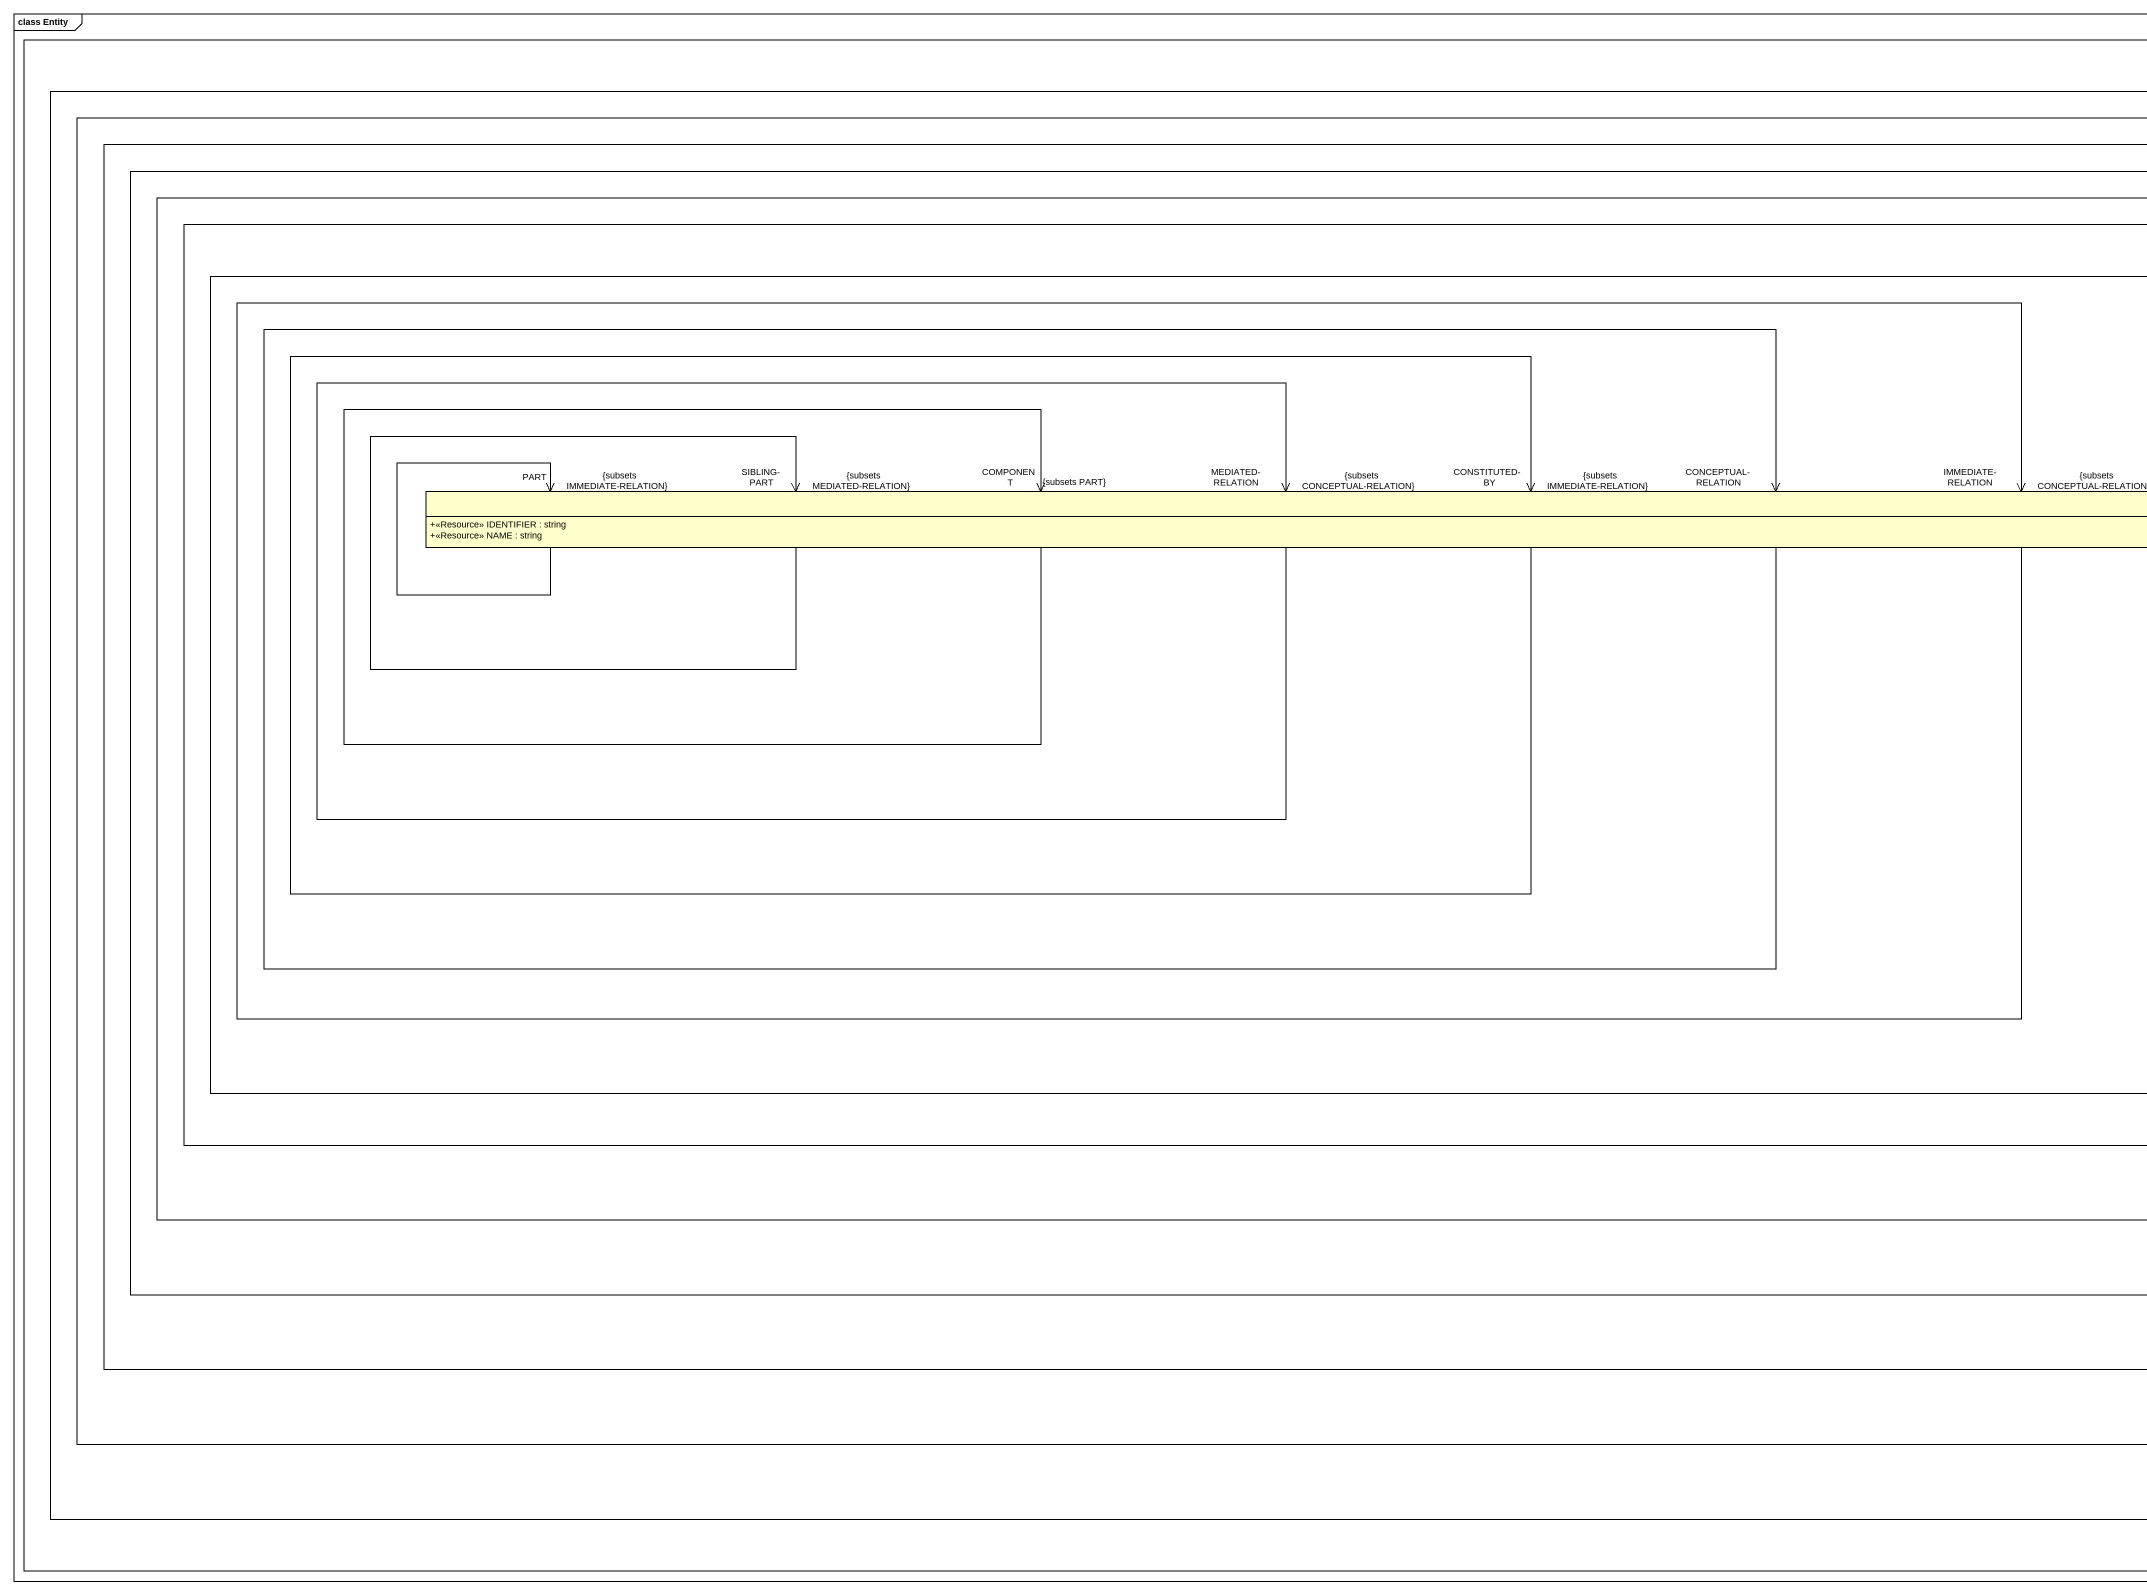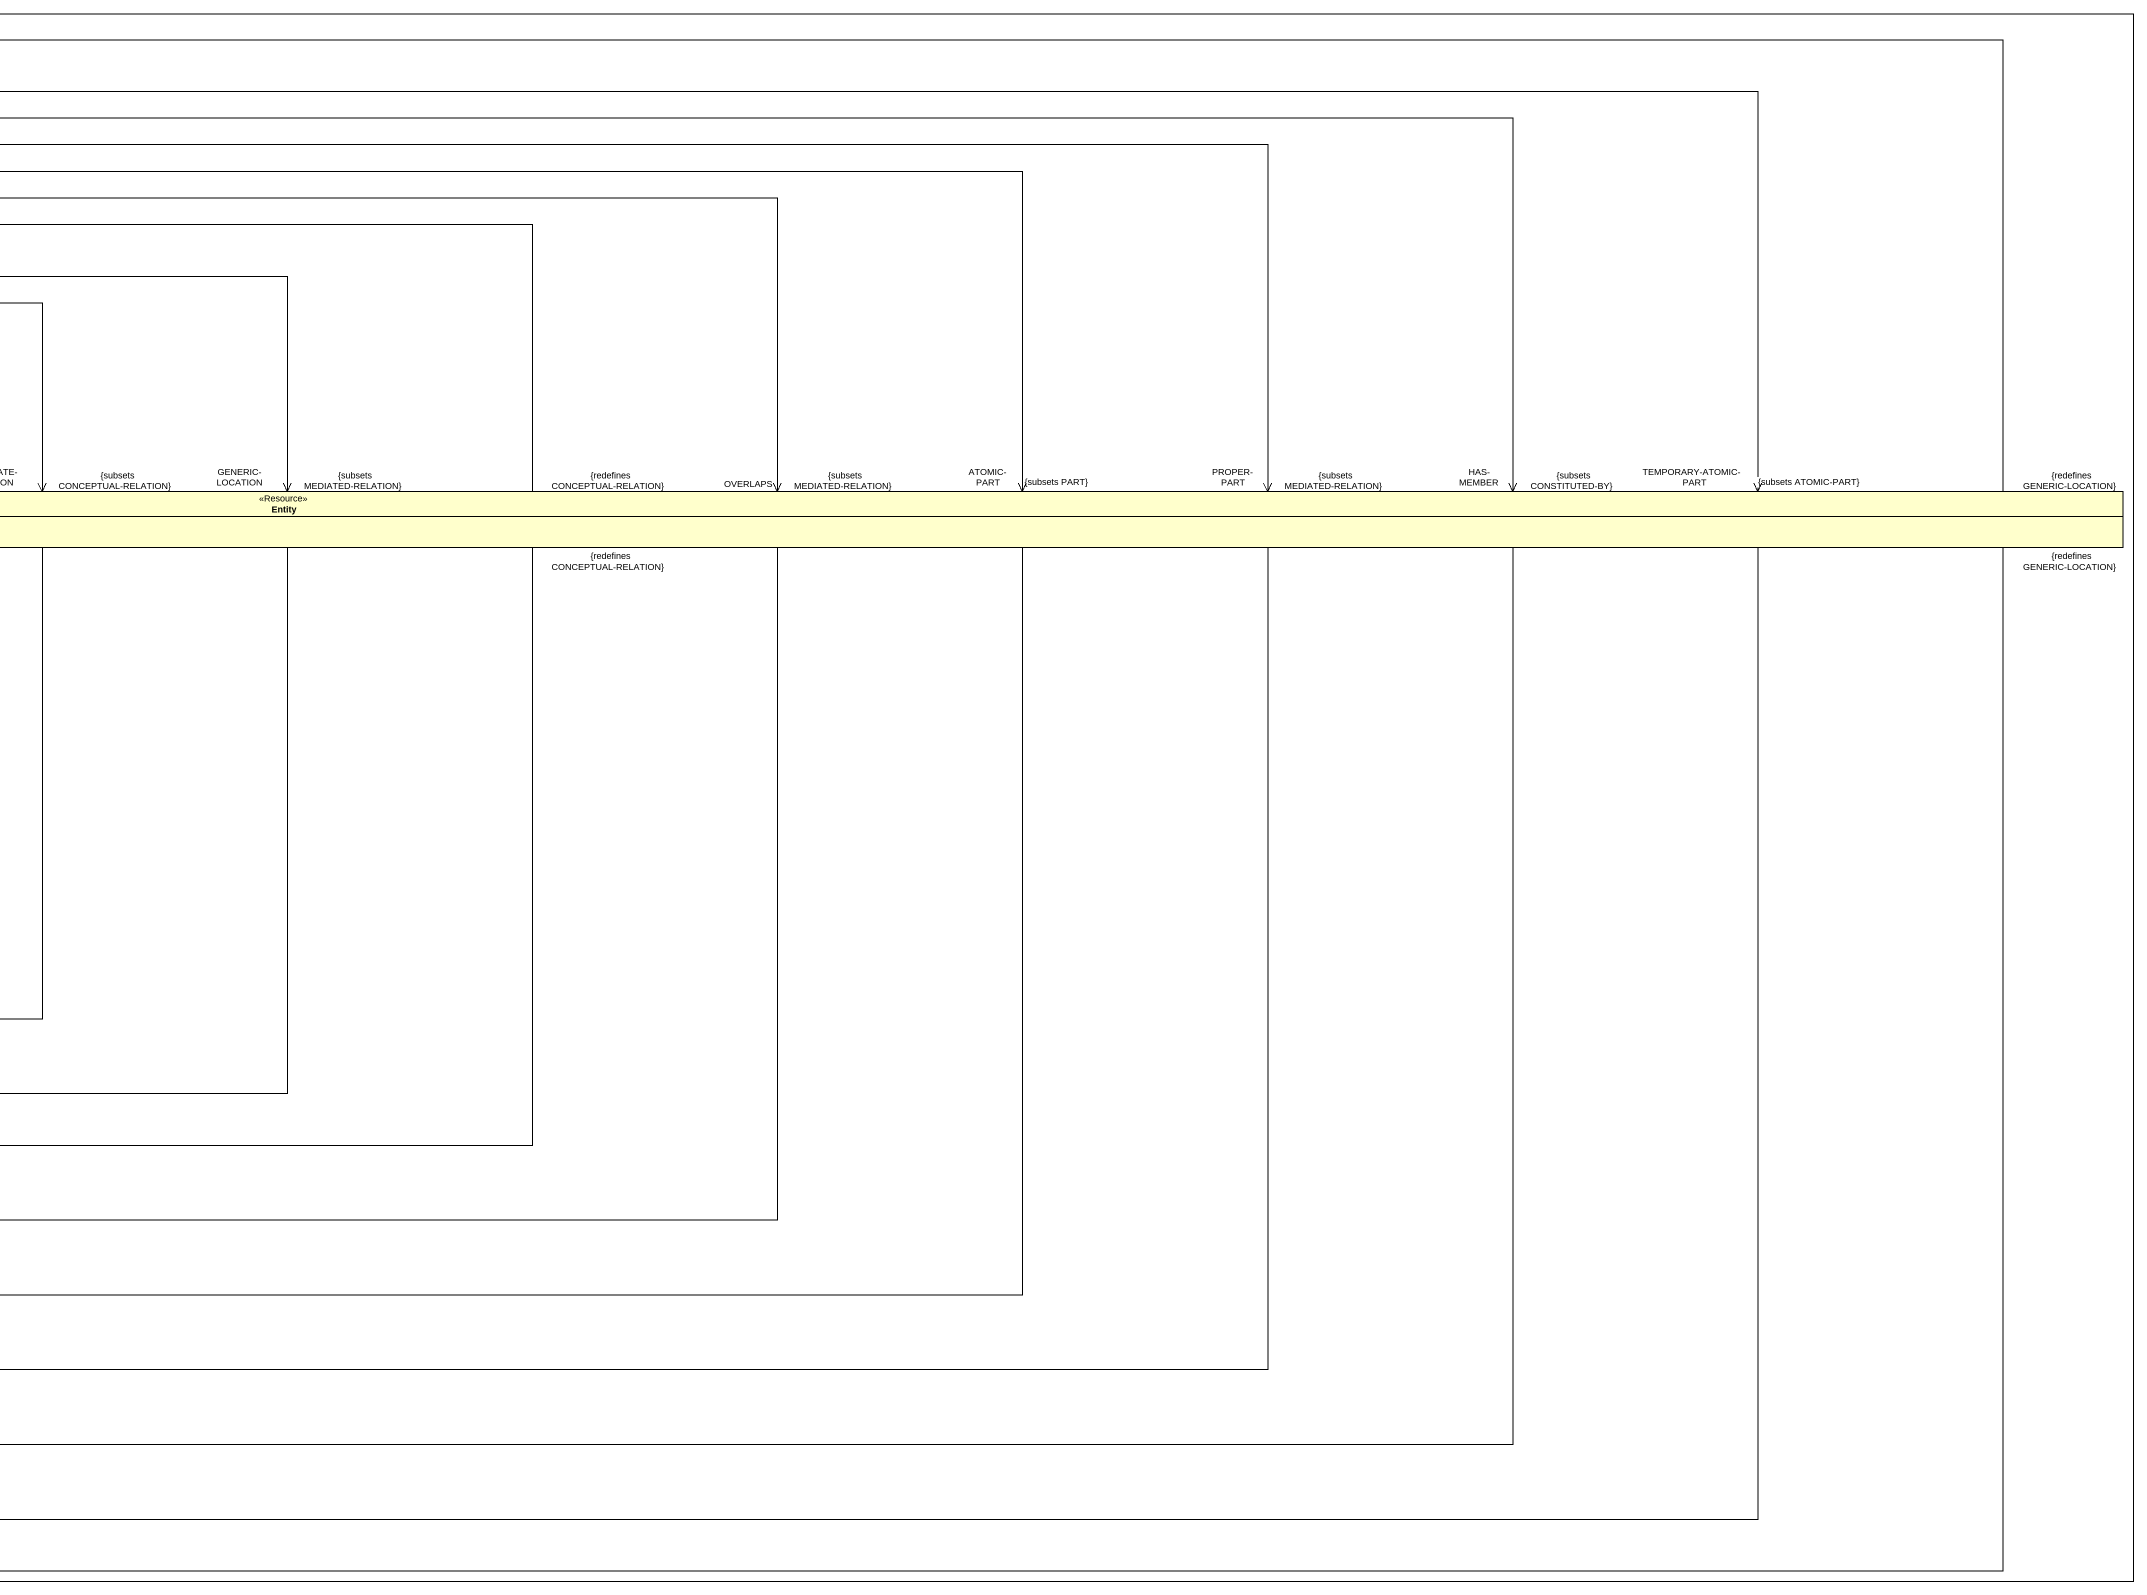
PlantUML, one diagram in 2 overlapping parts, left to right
@startuml
mainframe class Entity
hide circle
hide empty members
skinparam classAttributeIconSize 0
class "Entity" as Entity_ <<Resource>> {
  +<<Resource>> IDENTIFIER : string
  +<<Resource>> NAME : string
}
Entity_ --> "PART\n{subsets IMMEDIATE-RELATION}" Entity_
Entity_ --> "SIBLING-PART\n{subsets MEDIATED-RELATION}" Entity_
Entity_ --> "COMPONENT\n{subsets PART}" Entity_
Entity_ --> "MEDIATED-RELATION\n{subsets CONCEPTUAL-RELATION}" Entity_
Entity_ --> "CONSTITUTED-BY\n{subsets IMMEDIATE-RELATION}" Entity_
Entity_ --> "CONCEPTUAL-RELATION" Entity_
Entity_ --> "IMMEDIATE-RELATION\n{subsets CONCEPTUAL-RELATION}" Entity_
Entity_ --> "GENERIC-LOCATION\n{subsets MEDIATED-RELATION}" Entity_
Entity_ "{redefines CONCEPTUAL-RELATION}" -- "{redefines CONCEPTUAL-RELATION}" Entity_
Entity_ --> "OVERLAPS\n{subsets MEDIATED-RELATION}" Entity_
Entity_ --> "ATOMIC-PART\n{subsets PART}" Entity_
Entity_ --> "PROPER-PART\n{subsets MEDIATED-RELATION}" Entity_
Entity_ --> "HAS-MEMBER\n{subsets CONSTITUTED-BY}" Entity_
Entity_ --> "TEMPORARY-ATOMIC-PART\n{subsets ATOMIC-PART}" Entity_
Entity_ "{redefines GENERIC-LOCATION}" -- "{redefines GENERIC-LOCATION}" Entity_
@enduml
